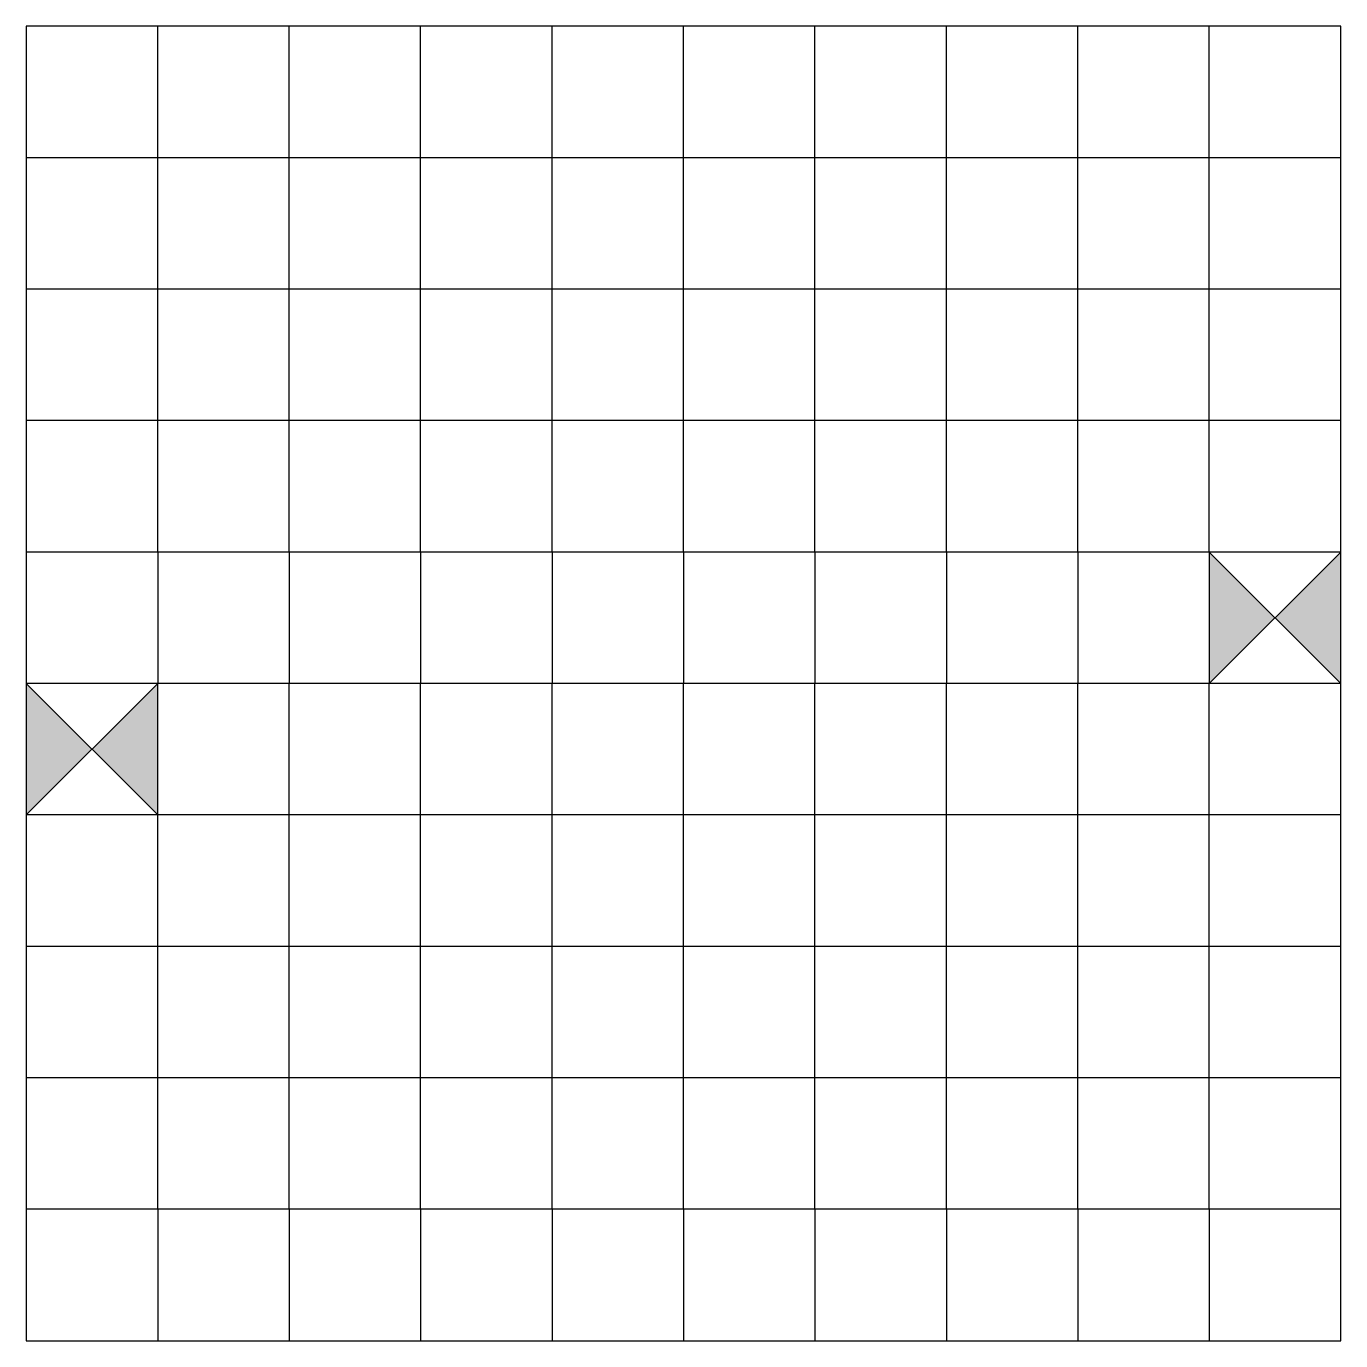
# Model space of a CAD drawing. Header units: millimetres. Extents: x 0 to 200, y 0 to 200.
import ezdxf

# ---------------------------------------------------------------- set-up
doc = ezdxf.new("R2010")
doc.units = ezdxf.units.MM
for name, color, linetype in [('Beginning', 7, 'Continuous'), ('Chapel', 7, 'Continuous'), ('Window', 3, 'Continuous')]:
    doc.layers.add(name, color=color, linetype=linetype)

msp = doc.modelspace()

# ---------------------------------------------------------------- hatches: boundary and pattern name
at = {"layer": 'Beginning'}
h = msp.add_hatch(color=256, dxfattribs=at)
h.paths.add_polyline_path([(190, 110), (180, 120), (180, 100)])
h.paths.add_polyline_path([(200, 120), (190, 110), (200, 100)])
h = msp.add_hatch(color=256, dxfattribs=at)
h.paths.add_polyline_path([(10, 90), (0, 100), (0, 80)])
h.paths.add_polyline_path([(20, 100), (10, 90), (20, 80)])

# ---------------------------------------------------------------- linework, layer by layer
for p, q in [((20, 180), (20, 200)), ((40, 180), (40, 200)), ((60, 180), (60, 200)), ((80, 180), (80, 200)), ((100, 180), (100, 200)), ((120, 180), (120, 200)), ((140, 180), (140, 200)), ((160, 180), (160, 200)), ((180, 180), (180, 200)), ((20, 180), (0, 180)), ((20, 160), (20, 180)), ((40, 180), (20, 180)), ((60, 180), (40, 180)), ((40, 160), (40, 180)), ((80, 180), (60, 180)), ((60, 160), (60, 180)), ((80, 160), (80, 180)), ((100, 180), (80, 180)), ((120, 180), (100, 180)), ((100, 160), (100, 180)), ((120, 160), (120, 180)), ((140, 180), (120, 180)), ((160, 180), (140, 180)), ((140, 160), (140, 180)), ((180, 180), (160, 180)), ((160, 160), (160, 180)), ((180, 160), (180, 180)), ((200, 180), (180, 180)), ((20, 160), (0, 160)), ((20, 140), (20, 160)), ((40, 160), (20, 160)), ((40, 140), (40, 160)), ((60, 160), (40, 160)), ((60, 140), (60, 160)), ((80, 160), (60, 160)), ((80, 140), (80, 160)), ((100, 160), (80, 160)), ((100, 140), (100, 160)), ((120, 160), (100, 160)), ((120, 140), (120, 160)), ((140, 160), (120, 160)), ((140, 140), (140, 160)), ((160, 160), (140, 160)), ((160, 140), (160, 160)), ((180, 160), (160, 160)), ((180, 140), (180, 160)), ((200, 160), (180, 160)), ((20, 140), (0, 140)), ((20, 120), (20, 140)), ((40, 140), (20, 140)), ((60, 140), (40, 140)), ((40, 120), (40, 140)), ((160, 140), (140, 140)), ((180, 140), (160, 140)), ((160, 120), (160, 140)), ((180, 120), (180, 140)), ((200, 140), (180, 140)), ((20, 120), (0, 120)), ((20, 120), (20, 100)), ((40, 120), (20, 120)), ((40, 120), (40, 100)), ((60, 120), (40, 120)), ((120, 120), (100, 120)), ((160, 120), (140, 120)), ((160, 120), (160, 100)), ((180, 120), (160, 120)), ((180, 120), (180, 100)), ((200, 120), (180, 120)), ((20, 100), (0, 100)), ((40, 100), (20, 100)), ((20, 80), (20, 100)), ((60, 100), (40, 100)), ((40, 80), (40, 100)), ((160, 100), (140, 100)), ((180, 100), (160, 100)), ((160, 80), (160, 100)), ((200, 100), (180, 100)), ((180, 80), (180, 100)), ((20, 80), (0, 80)), ((20, 60), (20, 80)), ((40, 80), (20, 80)), ((60, 80), (40, 80)), ((40, 60), (40, 80)), ((160, 80), (140, 80)), ((180, 80), (160, 80)), ((160, 60), (160, 80)), ((180, 60), (180, 80)), ((200, 80), (180, 80)), ((20, 60), (0, 60)), ((20, 40), (20, 60)), ((40, 60), (20, 60)), ((40, 40), (40, 60)), ((60, 60), (40, 60)), ((60, 40), (60, 60)), ((140, 40), (140, 60)), ((160, 60), (140, 60)), ((160, 40), (160, 60)), ((180, 60), (160, 60)), ((180, 40), (180, 60)), ((200, 60), (180, 60)), ((20, 40), (0, 40)), ((20, 20), (20, 40)), ((40, 40), (20, 40)), ((60, 40), (40, 40)), ((40, 20), (40, 40)), ((80, 40), (60, 40)), ((60, 20), (60, 40)), ((80, 20), (80, 40)), ((100, 40), (80, 40)), ((120, 40), (100, 40)), ((100, 20), (100, 40)), ((120, 20), (120, 40)), ((140, 40), (120, 40)), ((160, 40), (140, 40)), ((140, 20), (140, 40)), ((180, 40), (160, 40)), ((160, 20), (160, 40)), ((180, 20), (180, 40)), ((200, 40), (180, 40)), ((20, 20), (0, 20)), ((20, 20), (20, 0)), ((40, 20), (20, 20)), ((40, 20), (40, 0)), ((60, 20), (40, 20)), ((80, 20), (60, 20)), ((60, 20), (60, 0)), ((80, 20), (80, 0)), ((100, 20), (80, 20)), ((100, 20), (100, 0)), ((120, 20), (100, 20)), ((120, 20), (120, 0)), ((140, 20), (120, 20)), ((160, 20), (140, 20)), ((140, 20), (140, 0)), ((160, 20), (160, 0)), ((180, 20), (160, 20)), ((180, 20), (180, 0)), ((200, 20), (180, 20))]:
    msp.add_line(p, q)
at = {"lineweight": 30}
msp.add_line((100, 120), (80, 120), dxfattribs=at)
msp.add_lwpolyline([(20, 0), (40, 0), (60, 0), (80, 0), (100, 0), (120, 0), (140, 0), (160, 0), (180, 0), (200, 0), (200, 20), (200, 40), (200, 60), (200, 80), (200, 100), (200, 120), (200, 140), (200, 160), (200, 180), (200, 200), (180, 200), (160, 200), (140, 200), (120, 200), (100, 200), (80, 200), (60, 200), (40, 200), (20, 200), (0, 200), (0, 180), (0, 160), (0, 140), (0, 120), (0, 100), (0, 80), (0, 60), (0, 40), (0, 20), (0, 0)], close=True)
at = {"layer": 'Beginning'}
for p, q in [((180, 120), (200, 100)), ((180, 100), (200, 120)), ((0, 80), (20, 100)), ((0, 100), (20, 80))]:
    msp.add_line(p, q, dxfattribs=at)
at = {"layer": 'Chapel', "lineweight": 30}
for p, q in [((80, 140), (60, 140)), ((60, 120), (60, 140)), ((140, 140), (120, 140)), ((140, 120), (140, 140)), ((80, 120), (60, 120)), ((60, 60), (60, 80)), ((140, 60), (140, 80)), ((100, 60), (80, 60)), ((120, 60), (100, 60)), ((140, 60), (120, 60))]:
    msp.add_line(p, q, dxfattribs=at)
at = {"layer": 'Chapel'}
for p, q in [((80, 120), (80, 140)), ((100, 120), (100, 140)), ((120, 120), (120, 140)), ((80, 120), (80, 100)), ((100, 120), (100, 100)), ((120, 120), (120, 100)), ((140, 120), (120, 120)), ((80, 100), (60, 100)), ((100, 100), (80, 100)), ((80, 80), (80, 100)), ((120, 100), (100, 100)), ((100, 80), (100, 100)), ((140, 100), (120, 100)), ((120, 80), (120, 100)), ((80, 80), (60, 80)), ((80, 60), (80, 80)), ((100, 80), (80, 80)), ((120, 80), (100, 80)), ((100, 60), (100, 80)), ((120, 60), (120, 80)), ((140, 80), (120, 80)), ((80, 60), (60, 60)), ((80, 40), (80, 60)), ((100, 40), (100, 60)), ((120, 40), (120, 60))]:
    msp.add_line(p, q, dxfattribs=at)
at = {"layer": 'Window', "lineweight": 30}
for p, q in [((100, 140), (80, 140)), ((120, 140), (100, 140)), ((60, 120), (60, 100)), ((140, 120), (140, 100)), ((60, 80), (60, 100)), ((140, 80), (140, 100))]:
    msp.add_line(p, q, dxfattribs=at)

doc.saveas('drawing.dxf')
